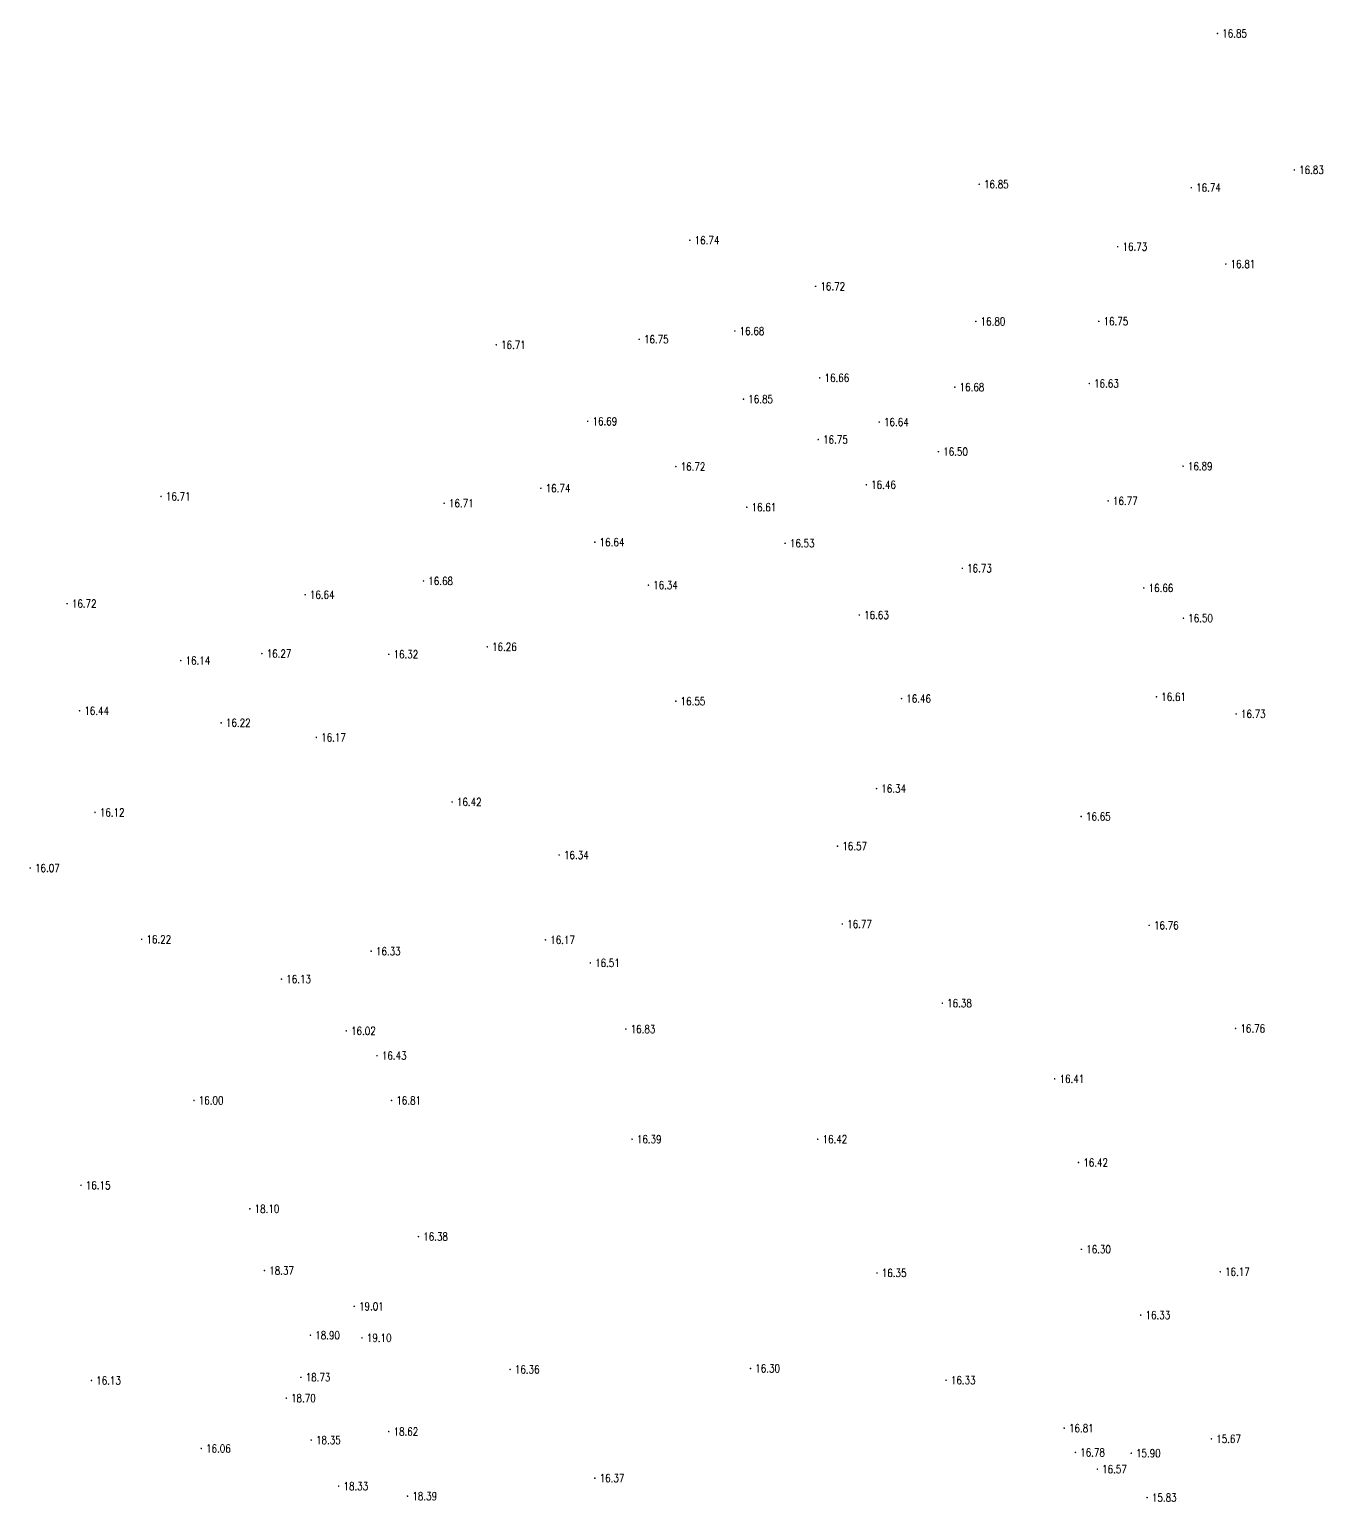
# Model space of a CAD drawing. Extents: x 476861 to 479475, y 2367369 to 2370541.
# Drawn here: x 477768.2 to 477929.7, y 2369786.1 to 2369970 of the extents above; entities that cross this region are included whole.
import ezdxf
from ezdxf.enums import TextEntityAlignment as Align

# ---------------------------------------------------------------- set-up
doc = ezdxf.new("R2010")
doc.units = 0
doc.header["$LTSCALE"] = 0.5
doc.layers.get('0').update_dxf_attribs({"linetype": 'CONTINUOUS'})
doc.layers.add('GCD', color=1, linetype='CONTINUOUS')
doc.styles.add('HZ', font='rs.shx', dxfattribs={"width": 0.8, "bigfont": 'hztxt.shx'})

# ---------------------------------------------------------------- blocks, each defined once
blk = doc.blocks.new('GC200')
at = {"linetype": 'Continuous', "const_width": 0.2, "flags": 128}
blk.add_lwpolyline([(-0.1, 0, 1), (0.1, 0, 1)], format="xyb", close=True, dxfattribs=at)

msp = doc.modelspace()

# ---------------------------------------------------------------- block references
at = {"layer": 'GCD', "linetype": 'Continuous'}
ref = msp.add_blockref('GC200', (477916.599, 2369969.52, 16.85), dxfattribs=dict(at, xscale=0.5, yscale=0.5, zscale=0.5))
ref.add_attrib('height', '16.85', dxfattribs={"linetype": 'Continuous', "height": 1, "style": 'HZ', "width": 0.8}).set_placement((477917.199, 2369969.52, 16.85), align=Align.MIDDLE_LEFT)
ref = msp.add_blockref('GC200', (477926.206, 2369952.467, 16.83), dxfattribs=dict(at, xscale=0.5, yscale=0.5, zscale=0.5))
ref.add_attrib('height', '16.83', dxfattribs={"linetype": 'Continuous', "height": 1, "style": 'HZ', "width": 0.8}).set_placement((477926.806, 2369952.467, 16.83), align=Align.MIDDLE_LEFT)
ref = msp.add_blockref('GC200', (477886.838, 2369950.677, 16.85), dxfattribs=dict(at, xscale=0.5, yscale=0.5, zscale=0.5))
ref.add_attrib('height', '16.85', dxfattribs={"linetype": 'Continuous', "height": 1, "style": 'HZ', "width": 0.8}).set_placement((477887.438, 2369950.677, 16.85), align=Align.MIDDLE_LEFT)
ref = msp.add_blockref('GC200', (477913.34, 2369950.254, 16.74), dxfattribs=dict(at, xscale=0.5, yscale=0.5, zscale=0.5))
ref.add_attrib('height', '16.74', dxfattribs={"linetype": 'Continuous', "height": 1, "style": 'HZ', "width": 0.8}).set_placement((477913.94, 2369950.254, 16.74), align=Align.MIDDLE_LEFT)
ref = msp.add_blockref('GC200', (477850.687, 2369943.678, 16.74), dxfattribs=dict(at, xscale=0.5, yscale=0.5, zscale=0.5))
ref.add_attrib('height', '16.74', dxfattribs={"linetype": 'Continuous', "height": 1, "style": 'HZ', "width": 0.8}).set_placement((477851.287, 2369943.678, 16.74), align=Align.MIDDLE_LEFT)
ref = msp.add_blockref('GC200', (477904.137, 2369942.873, 16.73), dxfattribs=dict(at, xscale=0.5, yscale=0.5, zscale=0.5))
ref.add_attrib('height', '16.73', dxfattribs={"linetype": 'Continuous', "height": 1, "style": 'HZ', "width": 0.8}).set_placement((477904.737, 2369942.873, 16.73), align=Align.MIDDLE_LEFT)
ref = msp.add_blockref('GC200', (477917.643, 2369940.708, 16.81), dxfattribs=dict(at, xscale=0.5, yscale=0.5, zscale=0.5))
ref.add_attrib('height', '16.81', dxfattribs={"linetype": 'Continuous', "height": 1, "style": 'HZ', "width": 0.8}).set_placement((477918.243, 2369940.708, 16.81), align=Align.MIDDLE_LEFT)
ref = msp.add_blockref('GC200', (477866.4, 2369937.919, 16.72), dxfattribs=dict(at, xscale=0.5, yscale=0.5, zscale=0.5))
ref.add_attrib('height', '16.72', dxfattribs={"linetype": 'Continuous', "height": 1, "style": 'HZ', "width": 0.8}).set_placement((477867, 2369937.919, 16.72), align=Align.MIDDLE_LEFT)
ref = msp.add_blockref('GC200', (477856.309, 2369932.339, 16.68), dxfattribs=dict(at, xscale=0.5, yscale=0.5, zscale=0.5))
ref.add_attrib('height', '16.68', dxfattribs={"linetype": 'Continuous', "height": 1, "style": 'HZ', "width": 0.8}).set_placement((477856.909, 2369932.339, 16.68), align=Align.MIDDLE_LEFT)
ref = msp.add_blockref('GC200', (477886.418, 2369933.535, 16.802), dxfattribs=dict(at, xscale=0.5, yscale=0.5, zscale=0.5))
ref.add_attrib('height', '16.80', dxfattribs={"linetype": 'Continuous', "height": 1, "style": 'HZ', "width": 0.8}).set_placement((477887.018, 2369933.535, 16.802), align=Align.MIDDLE_LEFT)
ref = msp.add_blockref('GC200', (477901.772, 2369933.552, 16.75), dxfattribs=dict(at, xscale=0.5, yscale=0.5, zscale=0.5))
ref.add_attrib('height', '16.75', dxfattribs={"linetype": 'Continuous', "height": 1, "style": 'HZ', "width": 0.8}).set_placement((477902.372, 2369933.552, 16.75), align=Align.MIDDLE_LEFT)
ref = msp.add_blockref('GC200', (477826.507, 2369930.612, 16.71), dxfattribs=dict(at, xscale=0.5, yscale=0.5, zscale=0.5))
ref.add_attrib('height', '16.71', dxfattribs={"linetype": 'Continuous', "height": 1, "style": 'HZ', "width": 0.8}).set_placement((477827.107, 2369930.612, 16.71), align=Align.MIDDLE_LEFT)
ref = msp.add_blockref('GC200', (477844.359, 2369931.303, 16.75), dxfattribs=dict(at, xscale=0.5, yscale=0.5, zscale=0.5))
ref.add_attrib('height', '16.75', dxfattribs={"linetype": 'Continuous', "height": 1, "style": 'HZ', "width": 0.8}).set_placement((477844.959, 2369931.303, 16.75), align=Align.MIDDLE_LEFT)
ref = msp.add_blockref('GC200', (477866.915, 2369926.485, 16.663), dxfattribs=dict(at, xscale=0.5, yscale=0.5, zscale=0.5))
ref.add_attrib('height', '16.66', dxfattribs={"linetype": 'Continuous', "height": 1, "style": 'HZ', "width": 0.8}).set_placement((477867.515, 2369926.485, 16.663), align=Align.MIDDLE_LEFT)
ref = msp.add_blockref('GC200', (477883.792, 2369925.329, 16.675), dxfattribs=dict(at, xscale=0.5, yscale=0.5, zscale=0.5))
ref.add_attrib('height', '16.68', dxfattribs={"linetype": 'Continuous', "height": 1, "style": 'HZ', "width": 0.8}).set_placement((477884.392, 2369925.329, 16.675), align=Align.MIDDLE_LEFT)
ref = msp.add_blockref('GC200', (477900.592, 2369925.779, 16.628), dxfattribs=dict(at, xscale=0.5, yscale=0.5, zscale=0.5))
ref.add_attrib('height', '16.63', dxfattribs={"linetype": 'Continuous', "height": 1, "style": 'HZ', "width": 0.8}).set_placement((477901.192, 2369925.779, 16.628), align=Align.MIDDLE_LEFT)
ref = msp.add_blockref('GC200', (477857.392, 2369923.828, 16.851), dxfattribs=dict(at, xscale=0.5, yscale=0.5, zscale=0.5))
ref.add_attrib('height', '16.85', dxfattribs={"linetype": 'Continuous', "height": 1, "style": 'HZ', "width": 0.8}).set_placement((477857.992, 2369923.828, 16.851), align=Align.MIDDLE_LEFT)
ref = msp.add_blockref('GC200', (477837.928, 2369921.05, 16.691), dxfattribs=dict(at, xscale=0.5, yscale=0.5, zscale=0.5))
ref.add_attrib('height', '16.69', dxfattribs={"linetype": 'Continuous', "height": 1, "style": 'HZ', "width": 0.8}).set_placement((477838.528, 2369921.05, 16.691), align=Align.MIDDLE_LEFT)
ref = msp.add_blockref('GC200', (477874.347, 2369920.964, 16.64), dxfattribs=dict(at, xscale=0.5, yscale=0.5, zscale=0.5))
ref.add_attrib('height', '16.64', dxfattribs={"linetype": 'Continuous', "height": 1, "style": 'HZ', "width": 0.8}).set_placement((477874.947, 2369920.964, 16.64), align=Align.MIDDLE_LEFT)
ref = msp.add_blockref('GC200', (477866.735, 2369918.772, 16.754), dxfattribs=dict(at, xscale=0.5, yscale=0.5, zscale=0.5))
ref.add_attrib('height', '16.75', dxfattribs={"linetype": 'Continuous', "height": 1, "style": 'HZ', "width": 0.8}).set_placement((477867.335, 2369918.772, 16.754), align=Align.MIDDLE_LEFT)
ref = msp.add_blockref('GC200', (477881.742, 2369917.264, 16.499), dxfattribs=dict(at, xscale=0.5, yscale=0.5, zscale=0.5))
ref.add_attrib('height', '16.50', dxfattribs={"linetype": 'Continuous', "height": 1, "style": 'HZ', "width": 0.8}).set_placement((477882.342, 2369917.264, 16.499), align=Align.MIDDLE_LEFT)
ref = msp.add_blockref('GC200', (477848.94, 2369915.397, 16.72), dxfattribs=dict(at, xscale=0.5, yscale=0.5, zscale=0.5))
ref.add_attrib('height', '16.72', dxfattribs={"linetype": 'Continuous', "height": 1, "style": 'HZ', "width": 0.8}).set_placement((477849.54, 2369915.397, 16.72), align=Align.MIDDLE_LEFT)
ref = msp.add_blockref('GC200', (477912.308, 2369915.441, 16.886), dxfattribs=dict(at, xscale=0.5, yscale=0.5, zscale=0.5))
ref.add_attrib('height', '16.89', dxfattribs={"linetype": 'Continuous', "height": 1, "style": 'HZ', "width": 0.8}).set_placement((477912.908, 2369915.441, 16.886), align=Align.MIDDLE_LEFT)
ref = msp.add_blockref('GC200', (477832.076, 2369912.686, 16.743), dxfattribs=dict(at, xscale=0.5, yscale=0.5, zscale=0.5))
ref.add_attrib('height', '16.74', dxfattribs={"linetype": 'Continuous', "height": 1, "style": 'HZ', "width": 0.8}).set_placement((477832.676, 2369912.686, 16.743), align=Align.MIDDLE_LEFT)
ref = msp.add_blockref('GC200', (477872.737, 2369913.124, 16.464), dxfattribs=dict(at, xscale=0.5, yscale=0.5, zscale=0.5))
ref.add_attrib('height', '16.46', dxfattribs={"linetype": 'Continuous', "height": 1, "style": 'HZ', "width": 0.8}).set_placement((477873.337, 2369913.124, 16.464), align=Align.MIDDLE_LEFT)
ref = msp.add_blockref('GC200', (477784.628, 2369911.671, 16.714), dxfattribs=dict(at, xscale=0.5, yscale=0.5, zscale=0.5))
ref.add_attrib('height', '16.71', dxfattribs={"linetype": 'Continuous', "height": 1, "style": 'HZ', "width": 0.8}).set_placement((477785.228, 2369911.671, 16.714), align=Align.MIDDLE_LEFT)
ref = msp.add_blockref('GC200', (477819.995, 2369910.813, 16.71), dxfattribs=dict(at, xscale=0.5, yscale=0.5, zscale=0.5))
ref.add_attrib('height', '16.71', dxfattribs={"linetype": 'Continuous', "height": 1, "style": 'HZ', "width": 0.8}).set_placement((477820.595, 2369910.813, 16.71), align=Align.MIDDLE_LEFT)
ref = msp.add_blockref('GC200', (477857.8, 2369910.317, 16.61), dxfattribs=dict(at, xscale=0.5, yscale=0.5, zscale=0.5))
ref.add_attrib('height', '16.61', dxfattribs={"linetype": 'Continuous', "height": 1, "style": 'HZ', "width": 0.8}).set_placement((477858.4, 2369910.317, 16.61), align=Align.MIDDLE_LEFT)
ref = msp.add_blockref('GC200', (477902.95, 2369911.109, 16.767), dxfattribs=dict(at, xscale=0.5, yscale=0.5, zscale=0.5))
ref.add_attrib('height', '16.77', dxfattribs={"linetype": 'Continuous', "height": 1, "style": 'HZ', "width": 0.8}).set_placement((477903.55, 2369911.109, 16.767), align=Align.MIDDLE_LEFT)
ref = msp.add_blockref('GC200', (477838.82, 2369905.953, 16.636), dxfattribs=dict(at, xscale=0.5, yscale=0.5, zscale=0.5))
ref.add_attrib('height', '16.64', dxfattribs={"linetype": 'Continuous', "height": 1, "style": 'HZ', "width": 0.8}).set_placement((477839.42, 2369905.953, 16.636), align=Align.MIDDLE_LEFT)
ref = msp.add_blockref('GC200', (477862.586, 2369905.814, 16.529), dxfattribs=dict(at, xscale=0.5, yscale=0.5, zscale=0.5))
ref.add_attrib('height', '16.53', dxfattribs={"linetype": 'Continuous', "height": 1, "style": 'HZ', "width": 0.8}).set_placement((477863.186, 2369905.814, 16.529), align=Align.MIDDLE_LEFT)
ref = msp.add_blockref('GC200', (477817.413, 2369901.106, 16.68), dxfattribs=dict(at, xscale=0.5, yscale=0.5, zscale=0.5))
ref.add_attrib('height', '16.68', dxfattribs={"linetype": 'Continuous', "height": 1, "style": 'HZ', "width": 0.8}).set_placement((477818.013, 2369901.106, 16.68), align=Align.MIDDLE_LEFT)
ref = msp.add_blockref('GC200', (477884.726, 2369902.684, 16.731), dxfattribs=dict(at, xscale=0.5, yscale=0.5, zscale=0.5))
ref.add_attrib('height', '16.73', dxfattribs={"linetype": 'Continuous', "height": 1, "style": 'HZ', "width": 0.8}).set_placement((477885.326, 2369902.684, 16.731), align=Align.MIDDLE_LEFT)
ref = msp.add_blockref('GC200', (477802.62, 2369899.386, 16.637), dxfattribs=dict(at, xscale=0.5, yscale=0.5, zscale=0.5))
ref.add_attrib('height', '16.64', dxfattribs={"linetype": 'Continuous', "height": 1, "style": 'HZ', "width": 0.8}).set_placement((477803.22, 2369899.386, 16.637), align=Align.MIDDLE_LEFT)
ref = msp.add_blockref('GC200', (477845.508, 2369900.587, 16.337), dxfattribs=dict(at, xscale=0.5, yscale=0.5, zscale=0.5))
ref.add_attrib('height', '16.34', dxfattribs={"linetype": 'Continuous', "height": 1, "style": 'HZ', "width": 0.8}).set_placement((477846.108, 2369900.587, 16.337), align=Align.MIDDLE_LEFT)
ref = msp.add_blockref('GC200', (477907.401, 2369900.232, 16.66), dxfattribs=dict(at, xscale=0.5, yscale=0.5, zscale=0.5))
ref.add_attrib('height', '16.66', dxfattribs={"linetype": 'Continuous', "height": 1, "style": 'HZ', "width": 0.8}).set_placement((477908.001, 2369900.232, 16.66), align=Align.MIDDLE_LEFT)
ref = msp.add_blockref('GC200', (477772.886, 2369898.273, 16.72), dxfattribs=dict(at, xscale=0.5, yscale=0.5, zscale=0.5))
ref.add_attrib('height', '16.72', dxfattribs={"linetype": 'Continuous', "height": 1, "style": 'HZ', "width": 0.8}).set_placement((477773.486, 2369898.273, 16.72), align=Align.MIDDLE_LEFT)
ref = msp.add_blockref('GC200', (477871.862, 2369896.848, 16.625), dxfattribs=dict(at, xscale=0.5, yscale=0.5, zscale=0.5))
ref.add_attrib('height', '16.63', dxfattribs={"linetype": 'Continuous', "height": 1, "style": 'HZ', "width": 0.8}).set_placement((477872.462, 2369896.848, 16.625), align=Align.MIDDLE_LEFT)
ref = msp.add_blockref('GC200', (477912.347, 2369896.456, 16.495), dxfattribs=dict(at, xscale=0.5, yscale=0.5, zscale=0.5))
ref.add_attrib('height', '16.50', dxfattribs={"linetype": 'Continuous', "height": 1, "style": 'HZ', "width": 0.8}).set_placement((477912.947, 2369896.456, 16.495), align=Align.MIDDLE_LEFT)
ref = msp.add_blockref('GC200', (477797.225, 2369892.026, 16.27), dxfattribs=dict(at, xscale=0.5, yscale=0.5, zscale=0.5))
ref.add_attrib('height', '16.27', dxfattribs={"linetype": 'Continuous', "height": 1, "style": 'HZ', "width": 0.8}).set_placement((477797.825, 2369892.026, 16.27), align=Align.MIDDLE_LEFT)
ref = msp.add_blockref('GC200', (477813.07, 2369891.94, 16.322), dxfattribs=dict(at, xscale=0.5, yscale=0.5, zscale=0.5))
ref.add_attrib('height', '16.32', dxfattribs={"linetype": 'Continuous', "height": 1, "style": 'HZ', "width": 0.8}).set_placement((477813.67, 2369891.94, 16.322), align=Align.MIDDLE_LEFT)
ref = msp.add_blockref('GC200', (477825.382, 2369892.878, 16.259), dxfattribs=dict(at, xscale=0.5, yscale=0.5, zscale=0.5))
ref.add_attrib('height', '16.26', dxfattribs={"linetype": 'Continuous', "height": 1, "style": 'HZ', "width": 0.8}).set_placement((477825.982, 2369892.878, 16.259), align=Align.MIDDLE_LEFT)
ref = msp.add_blockref('GC200', (477787.091, 2369891.157, 16.135), dxfattribs=dict(at, xscale=0.5, yscale=0.5, zscale=0.5))
ref.add_attrib('height', '16.14', dxfattribs={"linetype": 'Continuous', "height": 1, "style": 'HZ', "width": 0.8}).set_placement((477787.691, 2369891.157, 16.135), align=Align.MIDDLE_LEFT)
ref = msp.add_blockref('GC200', (477877.132, 2369886.403, 16.46), dxfattribs=dict(at, xscale=0.5, yscale=0.5, zscale=0.5))
ref.add_attrib('height', '16.46', dxfattribs={"linetype": 'Continuous', "height": 1, "style": 'HZ', "width": 0.8}).set_placement((477877.732, 2369886.403, 16.46), align=Align.MIDDLE_LEFT)
ref = msp.add_blockref('GC200', (477908.98, 2369886.63, 16.61), dxfattribs=dict(at, xscale=0.5, yscale=0.5, zscale=0.5))
ref.add_attrib('height', '16.61', dxfattribs={"linetype": 'Continuous', "height": 1, "style": 'HZ', "width": 0.8}).set_placement((477909.58, 2369886.63, 16.61), align=Align.MIDDLE_LEFT)
ref = msp.add_blockref('GC200', (477774.445, 2369884.885, 16.441), dxfattribs=dict(at, xscale=0.5, yscale=0.5, zscale=0.5))
ref.add_attrib('height', '16.44', dxfattribs={"linetype": 'Continuous', "height": 1, "style": 'HZ', "width": 0.8}).set_placement((477775.045, 2369884.885, 16.441), align=Align.MIDDLE_LEFT)
ref = msp.add_blockref('GC200', (477848.937, 2369886.088, 16.551), dxfattribs=dict(at, xscale=0.5, yscale=0.5, zscale=0.5))
ref.add_attrib('height', '16.55', dxfattribs={"linetype": 'Continuous', "height": 1, "style": 'HZ', "width": 0.8}).set_placement((477849.537, 2369886.088, 16.551), align=Align.MIDDLE_LEFT)
ref = msp.add_blockref('GC200', (477918.94, 2369884.489, 16.73), dxfattribs=dict(at, xscale=0.5, yscale=0.5, zscale=0.5))
ref.add_attrib('height', '16.73', dxfattribs={"linetype": 'Continuous', "height": 1, "style": 'HZ', "width": 0.8}).set_placement((477919.54, 2369884.489, 16.73), align=Align.MIDDLE_LEFT)
ref = msp.add_blockref('GC200', (477792.135, 2369883.382, 16.224), dxfattribs=dict(at, xscale=0.5, yscale=0.5, zscale=0.5))
ref.add_attrib('height', '16.22', dxfattribs={"linetype": 'Continuous', "height": 1, "style": 'HZ', "width": 0.8}).set_placement((477792.735, 2369883.382, 16.224), align=Align.MIDDLE_LEFT)
ref = msp.add_blockref('GC200', (477804.029, 2369881.557, 16.167), dxfattribs=dict(at, xscale=0.5, yscale=0.5, zscale=0.5))
ref.add_attrib('height', '16.17', dxfattribs={"linetype": 'Continuous', "height": 1, "style": 'HZ', "width": 0.8}).set_placement((477804.629, 2369881.557, 16.167), align=Align.MIDDLE_LEFT)
ref = msp.add_blockref('GC200', (477874.008, 2369875.16, 16.34), dxfattribs=dict(at, xscale=0.5, yscale=0.5, zscale=0.5))
ref.add_attrib('height', '16.34', dxfattribs={"linetype": 'Continuous', "height": 1, "style": 'HZ', "width": 0.8}).set_placement((477874.608, 2369875.16, 16.34), align=Align.MIDDLE_LEFT)
ref = msp.add_blockref('GC200', (477820.989, 2369873.49, 16.415), dxfattribs=dict(at, xscale=0.5, yscale=0.5, zscale=0.5))
ref.add_attrib('height', '16.42', dxfattribs={"linetype": 'Continuous', "height": 1, "style": 'HZ', "width": 0.8}).set_placement((477821.589, 2369873.49, 16.415), align=Align.MIDDLE_LEFT)
ref = msp.add_blockref('GC200', (477776.379, 2369872.186, 16.122), dxfattribs=dict(at, xscale=0.5, yscale=0.5, zscale=0.5))
ref.add_attrib('height', '16.12', dxfattribs={"linetype": 'Continuous', "height": 1, "style": 'HZ', "width": 0.8}).set_placement((477776.979, 2369872.186, 16.122), align=Align.MIDDLE_LEFT)
ref = msp.add_blockref('GC200', (477899.582, 2369871.677, 16.65), dxfattribs=dict(at, xscale=0.5, yscale=0.5, zscale=0.5))
ref.add_attrib('height', '16.65', dxfattribs={"linetype": 'Continuous', "height": 1, "style": 'HZ', "width": 0.8}).set_placement((477900.182, 2369871.677, 16.65), align=Align.MIDDLE_LEFT)
ref = msp.add_blockref('GC200', (477869.138, 2369867.973, 16.57), dxfattribs=dict(at, xscale=0.5, yscale=0.5, zscale=0.5))
ref.add_attrib('height', '16.57', dxfattribs={"linetype": 'Continuous', "height": 1, "style": 'HZ', "width": 0.8}).set_placement((477869.738, 2369867.973, 16.57), align=Align.MIDDLE_LEFT)
ref = msp.add_blockref('GC200', (477834.365, 2369866.864, 16.34), dxfattribs=dict(at, xscale=0.5, yscale=0.5, zscale=0.5))
ref.add_attrib('height', '16.34', dxfattribs={"linetype": 'Continuous', "height": 1, "style": 'HZ', "width": 0.8}).set_placement((477834.965, 2369866.864, 16.34), align=Align.MIDDLE_LEFT)
ref = msp.add_blockref('GC200', (477768.285, 2369865.239, 16.065), dxfattribs=dict(at, xscale=0.5, yscale=0.5, zscale=0.5))
ref.add_attrib('height', '16.07', dxfattribs={"linetype": 'Continuous', "height": 1, "style": 'HZ', "width": 0.8}).set_placement((477768.885, 2369865.239, 16.065), align=Align.MIDDLE_LEFT)
ref = msp.add_blockref('GC200', (477869.743, 2369858.24, 16.77), dxfattribs=dict(at, xscale=0.5, yscale=0.5, zscale=0.5))
ref.add_attrib('height', '16.77', dxfattribs={"linetype": 'Continuous', "height": 1, "style": 'HZ', "width": 0.8}).set_placement((477870.343, 2369858.24, 16.77), align=Align.MIDDLE_LEFT)
ref = msp.add_blockref('GC200', (477908.075, 2369858.075, 16.759), dxfattribs=dict(at, xscale=0.5, yscale=0.5, zscale=0.5))
ref.add_attrib('height', '16.76', dxfattribs={"linetype": 'Continuous', "height": 1, "style": 'HZ', "width": 0.8}).set_placement((477908.675, 2369858.075, 16.759), align=Align.MIDDLE_LEFT)
ref = msp.add_blockref('GC200', (477782.204, 2369856.321, 16.22), dxfattribs=dict(at, xscale=0.5, yscale=0.5, zscale=0.5))
ref.add_attrib('height', '16.22', dxfattribs={"linetype": 'Continuous', "height": 1, "style": 'HZ', "width": 0.8}).set_placement((477782.804, 2369856.321, 16.22), align=Align.MIDDLE_LEFT)
ref = msp.add_blockref('GC200', (477832.646, 2369856.257, 16.17), dxfattribs=dict(at, xscale=0.5, yscale=0.5, zscale=0.5))
ref.add_attrib('height', '16.17', dxfattribs={"linetype": 'Continuous', "height": 1, "style": 'HZ', "width": 0.8}).set_placement((477833.246, 2369856.257, 16.17), align=Align.MIDDLE_LEFT)
ref = msp.add_blockref('GC200', (477810.873, 2369854.843, 16.331), dxfattribs=dict(at, xscale=0.5, yscale=0.5, zscale=0.5))
ref.add_attrib('height', '16.33', dxfattribs={"linetype": 'Continuous', "height": 1, "style": 'HZ', "width": 0.8}).set_placement((477811.473, 2369854.843, 16.331), align=Align.MIDDLE_LEFT)
ref = msp.add_blockref('GC200', (477838.257, 2369853.381, 16.513), dxfattribs=dict(at, xscale=0.5, yscale=0.5, zscale=0.5))
ref.add_attrib('height', '16.51', dxfattribs={"linetype": 'Continuous', "height": 1, "style": 'HZ', "width": 0.8}).set_placement((477838.857, 2369853.381, 16.513), align=Align.MIDDLE_LEFT)
ref = msp.add_blockref('GC200', (477799.673, 2369851.359, 16.126), dxfattribs=dict(at, xscale=0.5, yscale=0.5, zscale=0.5))
ref.add_attrib('height', '16.13', dxfattribs={"linetype": 'Continuous', "height": 1, "style": 'HZ', "width": 0.8}).set_placement((477800.273, 2369851.359, 16.126), align=Align.MIDDLE_LEFT)
ref = msp.add_blockref('GC200', (477882.232, 2369848.349, 16.382), dxfattribs=dict(at, xscale=0.5, yscale=0.5, zscale=0.5))
ref.add_attrib('height', '16.38', dxfattribs={"linetype": 'Continuous', "height": 1, "style": 'HZ', "width": 0.8}).set_placement((477882.832, 2369848.349, 16.382), align=Align.MIDDLE_LEFT)
ref = msp.add_blockref('GC200', (477807.766, 2369844.887, 16.02), dxfattribs=dict(at, xscale=0.5, yscale=0.5, zscale=0.5))
ref.add_attrib('height', '16.02', dxfattribs={"linetype": 'Continuous', "height": 1, "style": 'HZ', "width": 0.8}).set_placement((477808.366, 2369844.887, 16.02), align=Align.MIDDLE_LEFT)
ref = msp.add_blockref('GC200', (477842.695, 2369845.113, 16.83), dxfattribs=dict(at, xscale=0.5, yscale=0.5, zscale=0.5))
ref.add_attrib('height', '16.83', dxfattribs={"linetype": 'Continuous', "height": 1, "style": 'HZ', "width": 0.8}).set_placement((477843.295, 2369845.113, 16.83), align=Align.MIDDLE_LEFT)
ref = msp.add_blockref('GC200', (477918.871, 2369845.186, 16.759), dxfattribs=dict(at, xscale=0.5, yscale=0.5, zscale=0.5))
ref.add_attrib('height', '16.76', dxfattribs={"linetype": 'Continuous', "height": 1, "style": 'HZ', "width": 0.8}).set_placement((477919.471, 2369845.186, 16.759), align=Align.MIDDLE_LEFT)
ref = msp.add_blockref('GC200', (477811.606, 2369841.791, 16.433), dxfattribs=dict(at, xscale=0.5, yscale=0.5, zscale=0.5))
ref.add_attrib('height', '16.43', dxfattribs={"linetype": 'Continuous', "height": 1, "style": 'HZ', "width": 0.8}).set_placement((477812.206, 2369841.791, 16.433), align=Align.MIDDLE_LEFT)
ref = msp.add_blockref('GC200', (477896.27, 2369838.888, 16.408), dxfattribs=dict(at, xscale=0.5, yscale=0.5, zscale=0.5))
ref.add_attrib('height', '16.41', dxfattribs={"linetype": 'Continuous', "height": 1, "style": 'HZ', "width": 0.8}).set_placement((477896.87, 2369838.888, 16.408), align=Align.MIDDLE_LEFT)
ref = msp.add_blockref('GC200', (477788.739, 2369836.192, 16), dxfattribs=dict(at, xscale=0.5, yscale=0.5, zscale=0.5))
ref.add_attrib('height', '16.00', dxfattribs={"linetype": 'Continuous', "height": 1, "style": 'HZ', "width": 0.8}).set_placement((477789.339, 2369836.192, 16), align=Align.MIDDLE_LEFT)
ref = msp.add_blockref('GC200', (477813.419, 2369836.197, 16.81), dxfattribs=dict(at, xscale=0.5, yscale=0.5, zscale=0.5))
ref.add_attrib('height', '16.81', dxfattribs={"linetype": 'Continuous', "height": 1, "style": 'HZ', "width": 0.8}).set_placement((477814.019, 2369836.197, 16.81), align=Align.MIDDLE_LEFT)
ref = msp.add_blockref('GC200', (477843.47, 2369831.351, 16.39), dxfattribs=dict(at, xscale=0.5, yscale=0.5, zscale=0.5))
ref.add_attrib('height', '16.39', dxfattribs={"linetype": 'Continuous', "height": 1, "style": 'HZ', "width": 0.8}).set_placement((477844.07, 2369831.351, 16.39), align=Align.MIDDLE_LEFT)
ref = msp.add_blockref('GC200', (477866.663, 2369831.352, 16.416), dxfattribs=dict(at, xscale=0.5, yscale=0.5, zscale=0.5))
ref.add_attrib('height', '16.42', dxfattribs={"linetype": 'Continuous', "height": 1, "style": 'HZ', "width": 0.8}).set_placement((477867.263, 2369831.352, 16.416), align=Align.MIDDLE_LEFT)
ref = msp.add_blockref('GC200', (477899.246, 2369828.436, 16.416), dxfattribs=dict(at, xscale=0.5, yscale=0.5, zscale=0.5))
ref.add_attrib('height', '16.42', dxfattribs={"linetype": 'Continuous', "height": 1, "style": 'HZ', "width": 0.8}).set_placement((477899.846, 2369828.436, 16.416), align=Align.MIDDLE_LEFT)
ref = msp.add_blockref('GC200', (477774.625, 2369825.584, 16.149), dxfattribs=dict(at, xscale=0.5, yscale=0.5, zscale=0.5))
ref.add_attrib('height', '16.15', dxfattribs={"linetype": 'Continuous', "height": 1, "style": 'HZ', "width": 0.8}).set_placement((477775.225, 2369825.584, 16.149), align=Align.MIDDLE_LEFT)
ref = msp.add_blockref('GC200', (477795.718, 2369822.657, 18.101), dxfattribs=dict(at, xscale=0.5, yscale=0.5, zscale=0.5))
ref.add_attrib('height', '18.10', dxfattribs={"linetype": 'Continuous', "height": 1, "style": 'HZ', "width": 0.8}).set_placement((477796.318, 2369822.657, 18.101), align=Align.MIDDLE_LEFT)
ref = msp.add_blockref('GC200', (477816.78, 2369819.183, 16.382), dxfattribs=dict(at, xscale=0.5, yscale=0.5, zscale=0.5))
ref.add_attrib('height', '16.38', dxfattribs={"linetype": 'Continuous', "height": 1, "style": 'HZ', "width": 0.8}).set_placement((477817.38, 2369819.183, 16.382), align=Align.MIDDLE_LEFT)
ref = msp.add_blockref('GC200', (477899.608, 2369817.593, 16.297), dxfattribs=dict(at, xscale=0.5, yscale=0.5, zscale=0.5))
ref.add_attrib('height', '16.30', dxfattribs={"linetype": 'Continuous', "height": 1, "style": 'HZ', "width": 0.8}).set_placement((477900.208, 2369817.593, 16.297), align=Align.MIDDLE_LEFT)
ref = msp.add_blockref('GC200', (477797.54, 2369814.936, 18.367), dxfattribs=dict(at, xscale=0.5, yscale=0.5, zscale=0.5))
ref.add_attrib('height', '18.37', dxfattribs={"linetype": 'Continuous', "height": 1, "style": 'HZ', "width": 0.8}).set_placement((477798.14, 2369814.936, 18.367), align=Align.MIDDLE_LEFT)
ref = msp.add_blockref('GC200', (477874.07, 2369814.637, 16.345), dxfattribs=dict(at, xscale=0.5, yscale=0.5, zscale=0.5))
ref.add_attrib('height', '16.35', dxfattribs={"linetype": 'Continuous', "height": 1, "style": 'HZ', "width": 0.8}).set_placement((477874.67, 2369814.637, 16.345), align=Align.MIDDLE_LEFT)
ref = msp.add_blockref('GC200', (477916.956, 2369814.783, 16.172), dxfattribs=dict(at, xscale=0.5, yscale=0.5, zscale=0.5))
ref.add_attrib('height', '16.17', dxfattribs={"linetype": 'Continuous', "height": 1, "style": 'HZ', "width": 0.8}).set_placement((477917.556, 2369814.783, 16.172), align=Align.MIDDLE_LEFT)
ref = msp.add_blockref('GC200', (477808.763, 2369810.465, 19.01), dxfattribs=dict(at, xscale=0.5, yscale=0.5, zscale=0.5))
ref.add_attrib('height', '19.01', dxfattribs={"linetype": 'Continuous', "height": 1, "style": 'HZ', "width": 0.8}).set_placement((477809.363, 2369810.465, 19.01), align=Align.MIDDLE_LEFT)
ref = msp.add_blockref('GC200', (477907.016, 2369809.378, 16.331), dxfattribs=dict(at, xscale=0.5, yscale=0.5, zscale=0.5))
ref.add_attrib('height', '16.33', dxfattribs={"linetype": 'Continuous', "height": 1, "style": 'HZ', "width": 0.8}).set_placement((477907.616, 2369809.378, 16.331), align=Align.MIDDLE_LEFT)
ref = msp.add_blockref('GC200', (477803.285, 2369806.855, 18.901), dxfattribs=dict(at, xscale=0.5, yscale=0.5, zscale=0.5))
ref.add_attrib('height', '18.90', dxfattribs={"linetype": 'Continuous', "height": 1, "style": 'HZ', "width": 0.8}).set_placement((477803.885, 2369806.855, 18.901), align=Align.MIDDLE_LEFT)
ref = msp.add_blockref('GC200', (477809.734, 2369806.534, 19.101), dxfattribs=dict(at, xscale=0.5, yscale=0.5, zscale=0.5))
ref.add_attrib('height', '19.10', dxfattribs={"linetype": 'Continuous', "height": 1, "style": 'HZ', "width": 0.8}).set_placement((477810.334, 2369806.534, 19.101), align=Align.MIDDLE_LEFT)
ref = msp.add_blockref('GC200', (477802.098, 2369801.6, 18.728), dxfattribs=dict(at, xscale=0.5, yscale=0.5, zscale=0.5))
ref.add_attrib('height', '18.73', dxfattribs={"linetype": 'Continuous', "height": 1, "style": 'HZ', "width": 0.8}).set_placement((477802.698, 2369801.6, 18.728), align=Align.MIDDLE_LEFT)
ref = msp.add_blockref('GC200', (477828.229, 2369802.587, 16.36), dxfattribs=dict(at, xscale=0.5, yscale=0.5, zscale=0.5))
ref.add_attrib('height', '16.36', dxfattribs={"linetype": 'Continuous', "height": 1, "style": 'HZ', "width": 0.8}).set_placement((477828.829, 2369802.587, 16.36), align=Align.MIDDLE_LEFT)
ref = msp.add_blockref('GC200', (477858.266, 2369802.706, 16.297), dxfattribs=dict(at, xscale=0.5, yscale=0.5, zscale=0.5))
ref.add_attrib('height', '16.30', dxfattribs={"linetype": 'Continuous', "height": 1, "style": 'HZ', "width": 0.8}).set_placement((477858.866, 2369802.706, 16.297), align=Align.MIDDLE_LEFT)
ref = msp.add_blockref('GC200', (477775.93, 2369801.203, 16.133), dxfattribs=dict(at, xscale=0.5, yscale=0.5, zscale=0.5))
ref.add_attrib('height', '16.13', dxfattribs={"linetype": 'Continuous', "height": 1, "style": 'HZ', "width": 0.8}).set_placement((477776.53, 2369801.203, 16.133), align=Align.MIDDLE_LEFT)
ref = msp.add_blockref('GC200', (477882.696, 2369801.234, 16.331), dxfattribs=dict(at, xscale=0.5, yscale=0.5, zscale=0.5))
ref.add_attrib('height', '16.33', dxfattribs={"linetype": 'Continuous', "height": 1, "style": 'HZ', "width": 0.8}).set_placement((477883.296, 2369801.234, 16.331), align=Align.MIDDLE_LEFT)
ref = msp.add_blockref('GC200', (477800.268, 2369799.002, 18.696), dxfattribs=dict(at, xscale=0.5, yscale=0.5, zscale=0.5))
ref.add_attrib('height', '18.70', dxfattribs={"linetype": 'Continuous', "height": 1, "style": 'HZ', "width": 0.8}).set_placement((477800.868, 2369799.002, 18.696), align=Align.MIDDLE_LEFT)
ref = msp.add_blockref('GC200', (477813.069, 2369794.819, 18.616), dxfattribs=dict(at, xscale=0.5, yscale=0.5, zscale=0.5))
ref.add_attrib('height', '18.62', dxfattribs={"linetype": 'Continuous', "height": 1, "style": 'HZ', "width": 0.8}).set_placement((477813.669, 2369794.819, 18.616), align=Align.MIDDLE_LEFT)
ref = msp.add_blockref('GC200', (477897.461, 2369795.247, 16.808), dxfattribs=dict(at, xscale=0.5, yscale=0.5, zscale=0.5))
ref.add_attrib('height', '16.81', dxfattribs={"linetype": 'Continuous', "height": 1, "style": 'HZ', "width": 0.8}).set_placement((477898.061, 2369795.247, 16.808), align=Align.MIDDLE_LEFT)
ref = msp.add_blockref('GC200', (477789.652, 2369792.707, 16.057), dxfattribs=dict(at, xscale=0.5, yscale=0.5, zscale=0.5))
ref.add_attrib('height', '16.06', dxfattribs={"linetype": 'Continuous', "height": 1, "style": 'HZ', "width": 0.8}).set_placement((477790.252, 2369792.707, 16.057), align=Align.MIDDLE_LEFT)
ref = msp.add_blockref('GC200', (477803.388, 2369793.761, 18.351), dxfattribs=dict(at, xscale=0.5, yscale=0.5, zscale=0.5))
ref.add_attrib('height', '18.35', dxfattribs={"linetype": 'Continuous', "height": 1, "style": 'HZ', "width": 0.8}).set_placement((477803.988, 2369793.761, 18.351), align=Align.MIDDLE_LEFT)
ref = msp.add_blockref('GC200', (477915.848, 2369793.905, 15.667), dxfattribs=dict(at, xscale=0.5, yscale=0.5, zscale=0.5))
ref.add_attrib('height', '15.67', dxfattribs={"linetype": 'Continuous', "height": 1, "style": 'HZ', "width": 0.8}).set_placement((477916.448, 2369793.905, 15.667), align=Align.MIDDLE_LEFT)
ref = msp.add_blockref('GC200', (477898.861, 2369792.219, 16.783), dxfattribs=dict(at, xscale=0.5, yscale=0.5, zscale=0.5))
ref.add_attrib('height', '16.78', dxfattribs={"linetype": 'Continuous', "height": 1, "style": 'HZ', "width": 0.8}).set_placement((477899.461, 2369792.219, 16.783), align=Align.MIDDLE_LEFT)
ref = msp.add_blockref('GC200', (477905.829, 2369792.116, 15.895), dxfattribs=dict(at, xscale=0.5, yscale=0.5, zscale=0.5))
ref.add_attrib('height', '15.90', dxfattribs={"linetype": 'Continuous', "height": 1, "style": 'HZ', "width": 0.8}).set_placement((477906.429, 2369792.116, 15.895), align=Align.MIDDLE_LEFT)
ref = msp.add_blockref('GC200', (477838.823, 2369789.001, 16.37), dxfattribs=dict(at, xscale=0.5, yscale=0.5, zscale=0.5))
ref.add_attrib('height', '16.37', dxfattribs={"linetype": 'Continuous', "height": 1, "style": 'HZ', "width": 0.8}).set_placement((477839.423, 2369789.001, 16.37), align=Align.MIDDLE_LEFT)
ref = msp.add_blockref('GC200', (477901.595, 2369790.125, 16.57), dxfattribs=dict(at, xscale=0.5, yscale=0.5, zscale=0.5))
ref.add_attrib('height', '16.57', dxfattribs={"linetype": 'Continuous', "height": 1, "style": 'HZ', "width": 0.8}).set_placement((477902.195, 2369790.125, 16.57), align=Align.MIDDLE_LEFT)
ref = msp.add_blockref('GC200', (477806.818, 2369787.999, 18.332), dxfattribs=dict(at, xscale=0.5, yscale=0.5, zscale=0.5))
ref.add_attrib('height', '18.33', dxfattribs={"linetype": 'Continuous', "height": 1, "style": 'HZ', "width": 0.8}).set_placement((477807.418, 2369787.999, 18.332), align=Align.MIDDLE_LEFT)
ref = msp.add_blockref('GC200', (477815.423, 2369786.751, 18.386), dxfattribs=dict(at, xscale=0.5, yscale=0.5, zscale=0.5))
ref.add_attrib('height', '18.39', dxfattribs={"linetype": 'Continuous', "height": 1, "style": 'HZ', "width": 0.8}).set_placement((477816.023, 2369786.751, 18.386), align=Align.MIDDLE_LEFT)
ref = msp.add_blockref('GC200', (477907.819, 2369786.575, 15.827), dxfattribs=dict(at, xscale=0.5, yscale=0.5, zscale=0.5))
ref.add_attrib('height', '15.83', dxfattribs={"linetype": 'Continuous', "height": 1, "style": 'HZ', "width": 0.8}).set_placement((477908.419, 2369786.575, 15.827), align=Align.MIDDLE_LEFT)

doc.saveas('drawing.dxf')
